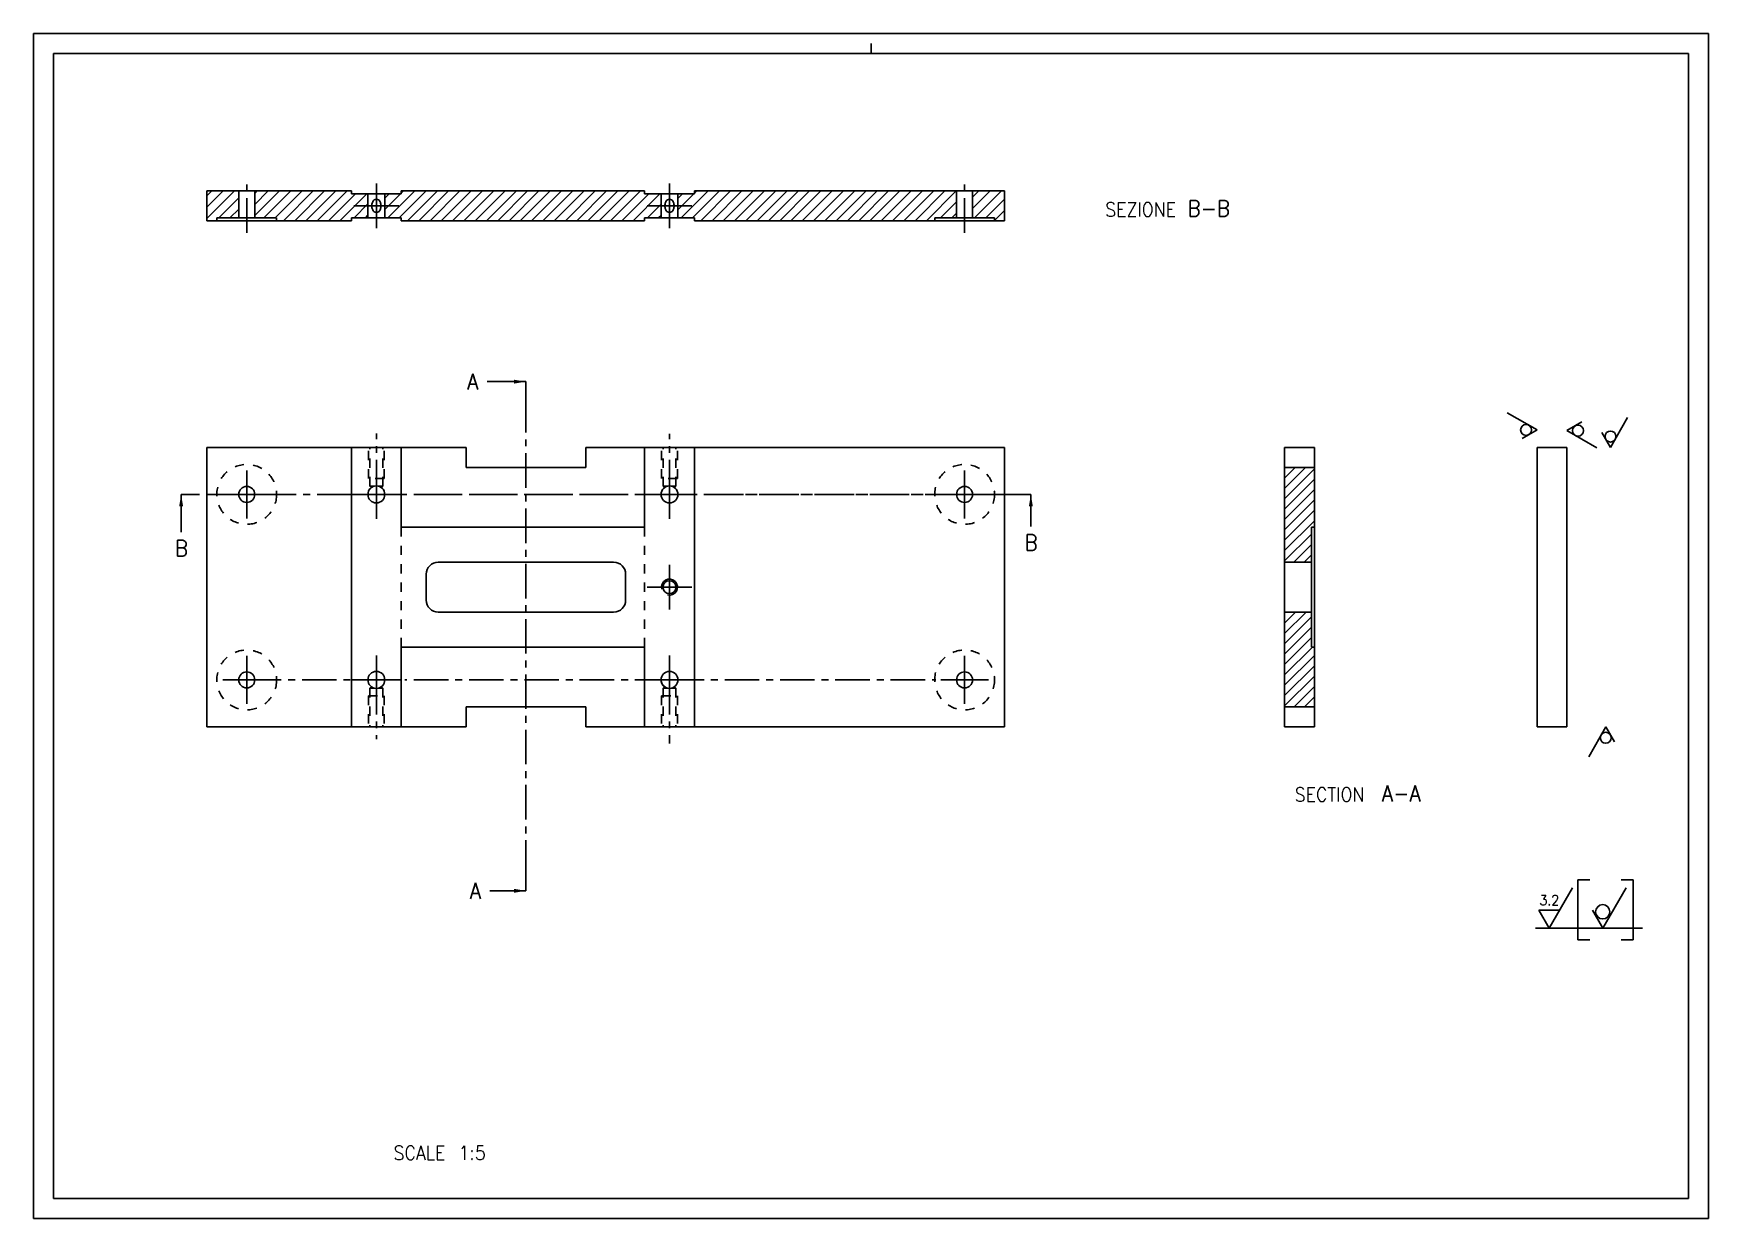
# Model space of a CAD drawing. Header units: millimetres. Extents: x 0 to 840, y 0 to 594.
import ezdxf
from ezdxf.enums import TextEntityAlignment as Align

# ---------------------------------------------------------------- set-up
doc = ezdxf.new("R2010")
doc.units = ezdxf.units.MM
doc.header["$LTSCALE"] = 46.2
doc.linetypes.add('CENTER', pattern=[0.6, 0.375, -0.075, 0.075, -0.075])
doc.linetypes.add('HIDDEN', pattern=[0.2, 0.1, -0.1])
doc.layers.get('0').update_dxf_attribs({"linetype": 'CONTINUOUS', "true_color": 0xffffff})
for name, color, linetype, true_color in [('02___PRT_ALL_AXES', 7, 'CONTINUOUS', 0xffffff), ('DEFAULT_2', 6, 'HIDDEN', 0xff00ff), ('NOTE2D', 7, 'CONTINUOUS', 0xffffff)]:
    doc.layers.add(name, color=color, linetype=linetype, true_color=true_color)
doc.styles.get("Standard").update_dxf_attribs({"font": ''})
doc.styles.add('textstyle0', font='')
doc.styles.add('textstyle1', font='')
doc.styles.add('textstyle10', font='')
doc.styles.add('textstyle2', font='')
doc.styles.add('textstyle3', font='')
doc.styles.add('textstyle4', font='')
doc.styles.add('textstyle5', font='')
doc.styles.add('textstyle6', font='')
doc.styles.add('textstyle7', font='')
doc.styles.add('textstyle8', font='')
doc.styles.add('textstyle9', font='')
doc.styles.get('Standard').set_extended_font_data('txt')
doc.styles.get('textstyle0').set_extended_font_data('Standard')
doc.styles.get('textstyle1').set_extended_font_data('Standard')
doc.styles.get('textstyle10').set_extended_font_data('Standard')
doc.styles.get('textstyle2').set_extended_font_data('Standard')
doc.styles.get('textstyle3').set_extended_font_data('Standard')
doc.styles.get('textstyle4').set_extended_font_data('Standard')
doc.styles.get('textstyle5').set_extended_font_data('Standard')
doc.styles.get('textstyle6').set_extended_font_data('Standard')
doc.styles.get('textstyle7').set_extended_font_data('Standard')
doc.styles.get('textstyle8').set_extended_font_data('Standard')
doc.styles.get('textstyle9').set_extended_font_data('Standard')
doc.dimstyles.get("Standard").update_dxf_attribs({"dimtxt": 7, "dimasz": 6, "dimexe": 1, "dimexo": 1.5, "dimtad": 0, "dimtih": 1, "dimtxsty": 'Standard', "dimcen": 2.5, "dimadec": 0, "dimazin": 0, "dimtfac": 1, "dimtmove": 0, "dimatfit": 3, "dimfxl": 1, "dimarcsym": 0})

# ---------------------------------------------------------------- blocks, each defined once
blk = doc.blocks.new('LAV-SUP_BL2', base_point=(776.53, 392.83))
at = {"layer": 'NOTE2D', "color": 3, "linetype": 'CONTINUOUS', "true_color": 0x00ff00}
for p, q in [((776.53, 399.31), (769.03, 394.93)), ((769.03, 394.93), (784.03, 386.36))]:
    blk.add_line(p, q, dxfattribs=at)
blk.add_circle((774.53, 394.94), 2.75, dxfattribs=at)
blk = doc.blocks.new('LAV-SUP_BL3', base_point=(746.52, 397.39))
at = {"layer": 'NOTE2D', "color": 3, "linetype": 'CONTINUOUS', "true_color": 0x00ff00}
for p, q in [((754.02, 395.29), (739.02, 403.86)), ((746.52, 390.92), (754.02, 395.29))]:
    blk.add_line(p, q, dxfattribs=at)
blk.add_circle((748.52, 395.28), 2.75, dxfattribs=at)
blk = doc.blocks.new('LAV-SUP_BL4', base_point=(786.38, 238.96))
at = {"layer": 'NOTE2D', "color": 3, "linetype": 'CONTINUOUS', "true_color": 0x00ff00}
for p, q in [((788.48, 246.46), (779.91, 231.46)), ((792.86, 238.96), (788.48, 246.46))]:
    blk.add_line(p, q, dxfattribs=at)
blk.add_circle((788.49, 240.96), 2.75, dxfattribs=at)
blk = doc.blocks.new('LAV-SUP_BL5', base_point=(792.97, 393.97))
at = {"layer": 'NOTE2D', "color": 3, "linetype": 'CONTINUOUS', "true_color": 0x00ff00}
for p, q in [((790.87, 386.47), (799.44, 401.47)), ((786.49, 393.97), (790.87, 386.47))]:
    blk.add_line(p, q, dxfattribs=at)
blk.add_circle((790.86, 391.97), 2.75, dxfattribs=at)
blk = doc.blocks.new('LAV_SUP-BASE_BL6', base_point=(780.03, 154.69))
at = {"layer": 'NOTE2D', "color": 2, "linetype": 'CONTINUOUS', "true_color": 0xffff00}
for p, q in [((774.39, 139.66), (774.39, 169.72)), ((774.39, 169.72), (780.42, 169.72)), ((802.19, 169.72), (796.15, 169.72)), ((802.19, 139.66), (802.19, 169.72)), ((780.42, 139.66), (774.39, 139.66)), ((796.15, 139.66), (802.19, 139.66))]:
    blk.add_line(p, q, dxfattribs=at)
at = {"layer": 'NOTE2D', "color": 3, "linetype": 'CONTINUOUS', "true_color": 0x00ff00}
for p, q in [((771.75, 165.71), (760.08, 145.49)), ((798.64, 165.71), (786.97, 145.49)), ((754.89, 154.48), (765.27, 154.48)), ((760.08, 145.49), (754.89, 154.48)), ((786.97, 145.49), (781.78, 154.48)), ((753.19, 145.49), (767.06, 145.49)), ((767.06, 145.49), (806.87, 145.49))]:
    blk.add_line(p, q, dxfattribs=at)
blk.add_circle((786.95, 153.74), 3.58, dxfattribs=at)
at = {"layer": 'NOTE2D', "color": 2, "linetype": 'CONTINUOUS', "true_color": 0xffff00, "style": 'textstyle1'}
blk.add_text('3.2', height=5.055, dxfattribs=at).set_placement((755.22, 157.02))

msp = doc.modelspace()

# ---------------------------------------------------------------- linework, layer by layer
at = {"color": 4, "linetype": 'CONTINUOUS', "true_color": 0x00ffff}
for p, q in [((0, 0), (0, 594)), ((840, 594), (0, 594)), ((420, 589), (420, 584)), ((840, 594), (840, 0)), ((0, 0), (840, 0))]:
    msp.add_line(p, q, dxfattribs=at)
at = {"color": 7, "linetype": 'CONTINUOUS', "true_color": 0xffffff}
for p, q in [((10, 584), (10, 10)), ((830, 584), (10, 584)), ((830, 10), (830, 584)), ((86.94, 500.11), (86.94, 515.11)), ((86.94, 515.11), (159.44, 515.11)), ((102.94, 501.61), (102.94, 515.11)), ((110.94, 501.61), (110.94, 515.11)), ((159.44, 515.11), (159.44, 513.61)), ((184.44, 513.61), (159.44, 513.61)), ((167.69, 501.61), (167.69, 513.61)), ((176.19, 501.61), (176.19, 513.61)), ((184.44, 515.11), (184.44, 513.61)), ((184.44, 515.11), (306.44, 515.11)), ((306.44, 515.11), (306.44, 513.61)), ((331.44, 513.61), (306.44, 513.61)), ((314.69, 501.61), (314.69, 513.61)), ((323.19, 501.61), (323.19, 513.61)), ((486.94, 515.11), (331.44, 515.11)), ((331.44, 515.11), (331.44, 513.61)), ((462.94, 501.61), (462.94, 515.11)), ((470.94, 501.61), (470.94, 515.11)), ((486.94, 500.11), (486.94, 515.11)), ((86.94, 500.11), (159.44, 500.11)), ((91.94, 500.11), (91.94, 501.61)), ((91.94, 501.61), (121.94, 501.61)), ((121.94, 500.11), (121.94, 501.61)), ((159.44, 501.61), (159.44, 500.11)), ((184.44, 501.61), (159.44, 501.61)), ((184.44, 500.11), (184.44, 501.61)), ((184.44, 500.11), (306.44, 500.11)), ((331.44, 501.61), (306.44, 501.61)), ((306.44, 501.61), (306.44, 500.11)), ((331.44, 500.11), (331.44, 501.61)), ((486.94, 500.11), (331.44, 500.11)), ((451.94, 501.61), (481.94, 501.61)), ((451.94, 500.11), (451.94, 501.61)), ((481.94, 500.11), (481.94, 501.61)), ((86.94, 386.47), (86.94, 246.47)), ((86.94, 386.47), (216.94, 386.47)), ((159.44, 386.47), (159.44, 246.47)), ((184.44, 346.47), (184.44, 386.47)), ((216.94, 386.47), (216.94, 376.47)), ((276.94, 386.47), (276.94, 376.47)), ((276.94, 386.47), (486.94, 386.47)), ((306.44, 346.47), (306.44, 386.47)), ((331.44, 246.47), (331.44, 386.47)), ((486.94, 246.47), (486.94, 386.47)), ((627.43, 246.47), (627.43, 386.47)), ((627.43, 386.47), (642.43, 386.47)), ((642.43, 246.47), (642.43, 386.47)), ((754.02, 386.47), (754.02, 246.47)), ((754.02, 386.47), (769.02, 386.47)), ((769.02, 386.47), (769.02, 246.47)), ((216.94, 376.47), (276.94, 376.47)), ((627.43, 376.47), (642.43, 376.47)), ((306.44, 346.47), (184.44, 346.47)), ((640.93, 286.47), (640.93, 346.47)), ((640.93, 346.47), (642.43, 346.47)), ((202.94, 328.97), (290.94, 328.97)), ((640.93, 328.97), (627.43, 328.97)), ((196.94, 309.97), (196.94, 322.97)), ((296.94, 322.97), (296.94, 309.97)), ((290.94, 303.97), (202.94, 303.97)), ((640.93, 303.97), (627.43, 303.97)), ((184.44, 246.47), (184.44, 286.47)), ((184.44, 286.47), (306.44, 286.47)), ((306.44, 246.47), (306.44, 286.47)), ((640.93, 286.47), (642.43, 286.47)), ((216.94, 246.47), (216.94, 256.47)), ((276.94, 256.47), (216.94, 256.47)), ((276.94, 246.47), (276.94, 256.47)), ((627.43, 256.47), (642.43, 256.47)), ((86.94, 246.47), (216.94, 246.47)), ((276.94, 246.47), (486.94, 246.47)), ((627.43, 246.47), (642.43, 246.47)), ((754.02, 246.47), (769.02, 246.47)), ((10, 10), (830, 10))]:
    msp.add_line(p, q, dxfattribs=at)
at = {"color": 1, "linetype": 'CONTINUOUS', "true_color": 0xff0000}
for p, q in [((89.41, 515.11), (86.94, 512.65)), ((95.06, 515.11), (86.94, 506.99)), ((100.72, 515.11), (86.94, 501.33)), ((112.03, 515.11), (110.94, 514.02)), ((117.69, 515.11), (110.94, 508.36)), ((123.35, 515.11), (110.94, 502.71)), ((129, 515.11), (115.5, 501.61)), ((134.66, 515.11), (121.16, 501.61)), ((140.32, 515.11), (125.32, 500.11)), ((145.98, 515.11), (130.98, 500.11)), ((151.63, 515.11), (136.63, 500.11)), ((157.29, 515.11), (142.29, 500.11)), ((161.45, 513.61), (147.95, 500.11)), ((167.1, 513.61), (153.6, 500.11)), ((178.42, 513.61), (176.19, 511.39)), ((184.07, 513.61), (176.19, 505.73)), ((191.23, 515.11), (177.73, 501.61)), ((196.89, 515.11), (183.39, 501.61)), ((185.57, 515.11), (184.44, 513.98)), ((202.54, 515.11), (187.54, 500.11)), ((208.2, 515.11), (193.2, 500.11)), ((213.86, 515.11), (198.86, 500.11)), ((219.51, 515.11), (204.51, 500.11)), ((225.17, 515.11), (210.17, 500.11)), ((230.83, 515.11), (215.83, 500.11)), ((236.49, 515.11), (221.49, 500.11)), ((242.14, 515.11), (227.14, 500.11)), ((247.8, 515.11), (232.8, 500.11)), ((253.46, 515.11), (238.46, 500.11)), ((259.11, 515.11), (244.11, 500.11)), ((264.77, 515.11), (249.77, 500.11)), ((270.43, 515.11), (255.43, 500.11)), ((276.08, 515.11), (261.08, 500.11)), ((281.74, 515.11), (266.74, 500.11)), ((287.4, 515.11), (272.4, 500.11)), ((293.05, 515.11), (278.05, 500.11)), ((298.71, 515.11), (283.71, 500.11)), ((304.37, 515.11), (289.37, 500.11)), ((308.52, 513.61), (295.02, 500.11)), ((314.18, 513.61), (300.68, 500.11)), ((325.49, 513.61), (323.19, 511.31)), ((331.15, 513.61), (323.19, 505.65)), ((338.31, 515.11), (324.81, 501.61)), ((343.97, 515.11), (330.47, 501.61)), ((332.65, 515.11), (331.44, 513.9)), ((349.62, 515.11), (334.62, 500.11)), ((355.28, 515.11), (340.28, 500.11)), ((360.94, 515.11), (345.94, 500.11)), ((366.59, 515.11), (351.59, 500.11)), ((372.25, 515.11), (357.25, 500.11)), ((377.91, 515.11), (362.91, 500.11)), ((383.56, 515.11), (368.56, 500.11)), ((389.22, 515.11), (374.22, 500.11)), ((394.88, 515.11), (379.88, 500.11)), ((400.53, 515.11), (385.53, 500.11)), ((406.19, 515.11), (391.19, 500.11)), ((411.85, 515.11), (396.85, 500.11)), ((417.5, 515.11), (402.5, 500.11)), ((423.16, 515.11), (408.16, 500.11)), ((428.82, 515.11), (413.82, 500.11)), ((434.48, 515.11), (419.48, 500.11)), ((440.13, 515.11), (425.13, 500.11)), ((445.79, 515.11), (430.79, 500.11)), ((451.45, 515.11), (436.45, 500.11)), ((457.1, 515.11), (442.1, 500.11)), ((462.76, 515.11), (447.76, 500.11)), ((474.07, 515.11), (470.94, 511.98)), ((479.73, 515.11), (470.94, 506.32)), ((485.39, 515.11), (471.89, 501.61)), ((102.94, 511.68), (92.88, 501.61)), ((102.94, 506.02), (98.53, 501.61)), ((167.69, 508.54), (160.76, 501.61)), ((314.69, 508.47), (307.84, 501.61)), ((462.94, 509.64), (454.92, 501.61)), ((486.94, 511.01), (477.54, 501.61)), ((486.94, 505.35), (481.94, 500.35)), ((91.94, 500.68), (91.38, 500.11)), ((159.44, 500.29), (159.26, 500.11)), ((167.69, 502.89), (166.42, 501.61)), ((306.44, 500.22), (306.34, 500.11)), ((314.69, 502.81), (313.49, 501.61)), ((462.94, 503.98), (460.57, 501.61))]:
    msp.add_line(p, q, dxfattribs=at)
at = {"color": 7, "linetype": 'CENTER', "true_color": 0xffffff}
for p, q in [((246.94, 411.48), (246.94, 419.48)), ((82.03, 362.97), (74.03, 362.97)), ((500.16, 362.97), (492.16, 362.97)), ((246.94, 164.26), (246.94, 172.26))]:
    msp.add_line(p, q, dxfattribs=at)
at = {"color": 1, "linetype": 'CENTER', "true_color": 0xff0000}
for p, q in [((246.94, 172.26), (246.94, 411.48)), ((492.16, 362.97), (82.03, 362.97))]:
    msp.add_line(p, q, dxfattribs=at)
at = {"color": 3, "linetype": 'CONTINUOUS', "true_color": 0x00ff00}
for p, q in [((627.57, 376.47), (627.43, 376.33)), ((632.76, 376.47), (627.43, 371.14)), ((637.95, 376.47), (627.43, 365.95)), ((642.43, 375.75), (627.43, 360.75)), ((642.43, 370.56), (627.43, 355.56)), ((642.43, 365.37), (627.43, 350.37)), ((642.43, 360.18), (627.43, 345.18)), ((642.43, 354.99), (627.43, 339.99)), ((642.43, 349.79), (627.43, 334.79)), ((640.93, 343.1), (627.43, 329.6)), ((640.93, 337.91), (631.99, 328.97)), ((640.93, 332.72), (637.18, 328.97)), ((627.76, 303.97), (627.43, 303.64)), ((632.95, 303.97), (627.43, 298.45)), ((638.15, 303.97), (627.43, 293.25)), ((640.93, 301.56), (627.43, 288.06)), ((640.93, 296.37), (627.43, 282.87)), ((640.93, 291.18), (627.43, 277.68)), ((641.41, 286.47), (627.43, 272.49)), ((642.43, 282.29), (627.43, 267.29)), ((642.43, 277.1), (627.43, 262.1)), ((642.43, 271.91), (627.43, 256.91)), ((642.43, 266.72), (632.18, 256.47)), ((642.43, 261.52), (637.38, 256.47))]:
    msp.add_line(p, q, dxfattribs=at)
at = {"color": 7, "linetype": 'CONTINUOUS', "true_color": 0xffffff}
for centre, start, end in [((202.94, 322.97), 90, 180), ((290.94, 322.97), 0, 90), ((202.94, 309.97), 180, 270), ((290.94, 309.97), 270, 360)]:
    msp.add_arc(centre, 6, start, end, dxfattribs=at)
at = {"color": 3, "linetype": 'CONTINUOUS', "true_color": 0x00ff00}
for centre, radius, start, end in [((318.94, 316.47), 4, 255, 195), ((318.94, 269.97), 4.25, 180, 255.25231)]:
    msp.add_arc(centre, radius, start, end, dxfattribs=at)
at = {"layer": '02___PRT_ALL_AXES', "color": 3, "linetype": 'CENTER', "true_color": 0x00ff00}
for p, q in [((106.94, 494.11), (106.94, 521.11)), ((466.94, 494.11), (466.94, 521.11)), ((171.94, 507.61), (171.94, 518.84)), ((318.94, 507.61), (318.94, 518.84)), ((171.94, 507.61), (160.71, 507.61)), ((171.94, 507.61), (171.94, 496.38)), ((171.94, 507.61), (183.17, 507.61)), ((318.94, 507.61), (307.71, 507.61)), ((318.94, 507.61), (330.17, 507.61)), ((318.94, 507.61), (318.94, 496.38)), ((171.94, 362.97), (171.94, 393.48)), ((318.94, 362.97), (318.94, 393.32)), ((106.94, 362.97), (106.94, 374.97)), ((466.94, 362.97), (466.94, 374.97)), ((106.94, 362.97), (94.94, 362.97)), ((106.94, 362.97), (106.94, 350.97)), ((106.94, 362.97), (118.94, 362.97)), ((171.94, 362.97), (159.69, 362.97)), ((171.94, 362.97), (171.94, 350.72)), ((171.94, 362.97), (184.19, 362.97)), ((318.94, 362.97), (191.4, 362.97)), ((318.94, 362.97), (318.94, 350.72)), ((318.94, 362.97), (331.19, 362.97)), ((466.94, 362.97), (340.17, 362.97)), ((466.94, 362.97), (478.94, 362.97)), ((466.94, 362.97), (466.94, 350.97)), ((318.94, 316.47), (318.94, 327.7)), ((318.94, 316.47), (307.71, 316.47)), ((318.94, 316.47), (330.17, 316.47)), ((318.94, 316.47), (318.94, 305.24)), ((106.94, 269.97), (106.94, 281.97)), ((171.94, 269.97), (171.94, 282.22)), ((318.94, 269.97), (318.94, 282.22)), ((466.94, 269.97), (466.94, 281.97)), ((106.94, 269.97), (94.94, 269.97)), ((106.94, 269.97), (106.94, 257.97)), ((106.94, 269.97), (158.83, 269.97)), ((171.94, 269.97), (159.69, 269.97)), ((171.94, 269.97), (171.94, 240.28)), ((171.94, 269.97), (184.19, 269.97)), ((318.94, 269.97), (186.18, 269.97)), ((318.94, 269.97), (452.48, 269.97)), ((318.94, 269.97), (318.94, 238.03)), ((466.94, 269.97), (454.94, 269.97)), ((466.94, 269.97), (478.94, 269.97)), ((466.94, 269.97), (466.94, 257.97))]:
    msp.add_line(p, q, dxfattribs=at)
at = {"layer": '02___PRT_ALL_AXES', "color": 6, "linetype": 'HIDDEN', "true_color": 0xff00ff}
for p, q in [((168.71, 367.09), (168.71, 386.47)), ((175.17, 386.47), (168.71, 386.47)), ((175.17, 367.09), (175.17, 386.47)), ((315.71, 367.09), (315.71, 386.47)), ((322.17, 386.47), (315.71, 386.47)), ((322.17, 367.09), (322.17, 386.47)), ((169.63, 366.53), (168.71, 367.09)), ((170.9, 367.09), (168.71, 367.09)), ((175.17, 367.09), (172.99, 367.09)), ((174.25, 366.53), (175.17, 367.09)), ((317.9, 367.09), (315.71, 367.09)), ((316.63, 366.53), (315.71, 367.09)), ((322.17, 367.09), (319.99, 367.09)), ((321.25, 366.53), (322.17, 367.09)), ((169.63, 266.4), (168.71, 265.85)), ((168.71, 265.85), (168.71, 246.47)), ((168.71, 265.85), (170.9, 265.85)), ((172.99, 265.85), (175.17, 265.85)), ((174.25, 266.4), (175.17, 265.85)), ((175.17, 265.85), (175.17, 246.47)), ((316.63, 266.4), (315.71, 265.85)), ((315.71, 265.85), (317.9, 265.85)), ((315.71, 265.85), (315.71, 246.47)), ((319.99, 265.85), (322.17, 265.85)), ((321.25, 266.4), (322.17, 265.85)), ((322.17, 265.85), (322.17, 246.47)), ((168.71, 246.47), (175.17, 246.47)), ((315.71, 246.47), (322.17, 246.47))]:
    msp.add_line(p, q, dxfattribs=at)
for centre in [(106.94, 362.97), (466.94, 362.97), (106.94, 269.97), (466.94, 269.97)]:
    msp.add_circle(centre, 15, dxfattribs=at)
at = {"layer": '02___PRT_ALL_AXES', "color": 7, "linetype": 'CONTINUOUS', "true_color": 0xffffff}
for centre, radius in [((106.94, 362.97), 4), ((171.94, 362.97), 4.25), ((318.94, 362.97), 4.25), ((466.94, 362.97), 4), ((318.94, 316.47), 3.23), ((106.94, 269.97), 4), ((171.94, 269.97), 4.25), ((318.94, 269.97), 4.25), ((466.94, 269.97), 4)]:
    msp.add_circle(centre, radius, dxfattribs=at)
for centre, start, end in [((171.94, 507.61), 71.15873, 108.84127), ((171.94, 507.61), 251.15873, 288.84127), ((318.94, 507.61), 71.15873, 108.84127), ((318.94, 507.61), 251.15873, 288.84127)]:
    msp.add_arc(centre, 3.23, start, end, dxfattribs=at)
for points, knots in [([(170.9, 504.55), (170.46, 504.9), (169.83, 505.91), (169.53, 507.61), (169.83, 509.31), (170.46, 510.32), (170.9, 510.67)], [0, 0, 0, 0, 0.247269, 0.5, 0.752731, 1, 1, 1, 1]), ([(172.99, 510.67), (173.42, 510.32), (174.06, 509.31), (174.35, 507.61), (174.06, 505.91), (173.42, 504.9), (172.99, 504.55)], [0, 0, 0, 0, 0.247269, 0.500002, 0.752733, 1, 1, 1, 1]), ([(317.9, 504.55), (317.46, 504.9), (316.83, 505.91), (316.53, 507.61), (316.83, 509.31), (317.46, 510.32), (317.9, 510.67)], [0, 0, 0, 0, 0.247269, 0.5, 0.752731, 1, 1, 1, 1]), ([(319.99, 510.67), (320.42, 510.32), (321.06, 509.31), (321.35, 507.61), (321.06, 505.91), (320.42, 504.9), (319.99, 504.55)], [0, 0, 0, 0, 0.247269, 0.500002, 0.752733, 1, 1, 1, 1])]:
    msp.add_open_spline(points, degree=3, knots=knots, dxfattribs=at)
at = {"layer": 'DEFAULT_2', "color": 6, "linetype": 'HIDDEN', "true_color": 0xff00ff}
for p, q in [((167.94, 370.96), (167.94, 386.47)), ((175.94, 370.96), (175.94, 386.47)), ((314.94, 370.96), (314.94, 386.47)), ((322.94, 370.96), (322.94, 386.47)), ((175.94, 370.96), (167.94, 370.96)), ((322.94, 370.96), (314.94, 370.96)), ((184.44, 346.47), (184.44, 286.47)), ((306.44, 346.47), (306.44, 286.47)), ((167.94, 261.97), (167.94, 246.47)), ((167.94, 261.97), (175.94, 261.97)), ((175.94, 261.97), (175.94, 246.47)), ((314.94, 261.97), (322.94, 261.97)), ((314.94, 261.97), (314.94, 246.47)), ((322.94, 261.97), (322.94, 246.47))]:
    msp.add_line(p, q, dxfattribs=at)

# ---------------------------------------------------------------- block references
at = {"layer": 'NOTE2D', "color": 3, "linetype": 'CONTINUOUS', "true_color": 0x00ff00}
for name, p in [('LAV-SUP_BL3', (746.52, 397.39)), ('LAV-SUP_BL2', (776.53, 392.83)), ('LAV-SUP_BL5', (792.97, 393.97)), ('LAV-SUP_BL4', (786.38, 238.96)), ('LAV_SUP-BASE_BL6', (780.03, 154.69))]:
    msp.add_blockref(name, p, dxfattribs=at)

# ---------------------------------------------------------------- texts
at = {"color": 7, "linetype": 'CONTINUOUS', "true_color": 0xffffff}
for s, style, p in [('A', 'textstyle4', (217.44, 415.48)), ('B', 'textstyle3', (70.89, 331.98)), ('B', 'textstyle0', (497.01, 334.81)), ('A', 'textstyle2', (218.91, 160.26))]:
    msp.add_text(s, height=8, dxfattribs=dict(at, style=style)).set_placement(p)
at = {"layer": 'NOTE2D', "color": 2, "linetype": 'CONTINUOUS', "true_color": 0xffff00}
for s, height, style, p in [('SEZIONE  ', 7, 'textstyle7', (581.72, 502.34)), ('B-B', 8, 'textstyle8', (600.01, 502.34)), ('SECTION  ', 7, 'textstyle5', (676.22, 209.07)), ('A-A', 8, 'textstyle6', (695.65, 209.07)), ('SCALE  ', 7, 'textstyle9', (215.29, 29.4)), ('1:5', 7, 'textstyle10', (226.79, 29.4))]:
    msp.add_text(s, height=height, dxfattribs=dict(at, style=style)).set_placement(p, align=Align.RIGHT)

# ---------------------------------------------------------------- leaders
at = {"color": 7, "linetype": 'CONTINUOUS', "true_color": 0xffffff}
for points in [[(246.94, 419.48), (227.44, 419.48)], [(74.03, 362.97), (74.03, 343.98)], [(500.16, 362.97), (500.16, 346.81)], [(246.94, 164.26), (228.91, 164.26)]]:
    msp.add_leader(points, dimstyle='Standard', override={"dimscale": 1}, dxfattribs=at)

doc.saveas('drawing.dxf')
